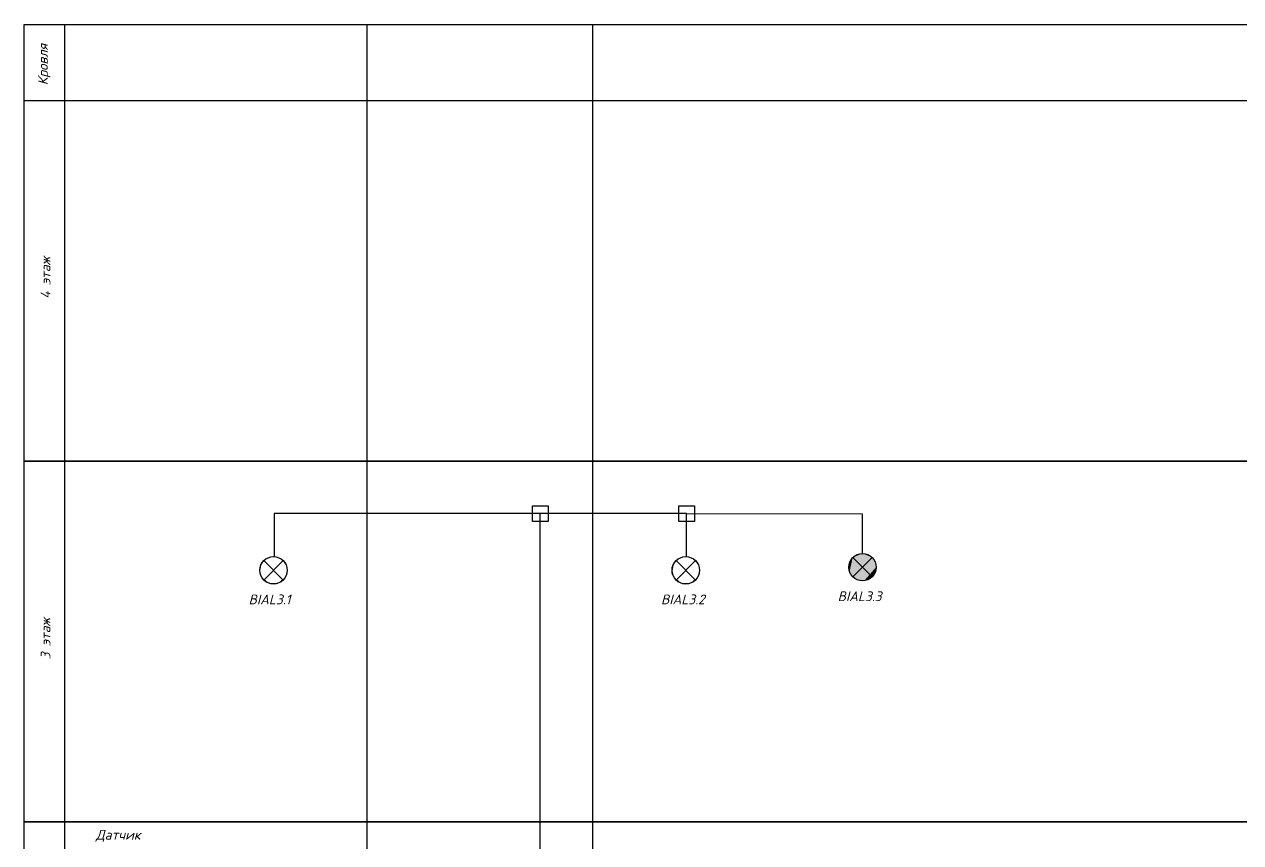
# Model space of a CAD drawing. Extents: x 69291107 to 70108111, y -33487476 to -33099794.
# Drawn here: x 69291107 to 69322173, y -33446476 to -33425584 of the extents above; entities that cross this region are included whole.
import ezdxf

# ---------------------------------------------------------------- set-up
doc = ezdxf.new("R2010")
doc.units = 0
doc.header["$LTSCALE"] = 100
for name, color, linetype in [('PDF _СКС', 1, 'Continuous'), ('PDF _СС_ЗВ_Кабель', 1, 'Continuous'), ('PDF _СС_ЗВ_Оборудование', 1, 'Continuous'), ('PDF _СС_Схема', 7, 'Continuous'), ('PDF _Текст', 7, 'Continuous')]:
    doc.layers.add(name, color=color, linetype=linetype)
doc.layers.add('СС_ЭЧС_Кабель', color=180, linetype='Continuous', lineweight=30)
doc.styles.add('PDF ISOCPEUR', font='isocpeur.ttf')
doc.styles.add('PDF ISOCPEUR Italic', font='isocpeui.ttf')

msp = doc.modelspace()

# ---------------------------------------------------------------- linework, layer by layer
at = {"layer": 'PDF _СКС', "lineweight": 30}
for points in [[(69297222, -33439275), (69297715, -33439771)], [(69297222, -33439771), (69297715, -33439275)], [(69307753, -33439275), (69308248, -33439771)], [(69307753, -33439771), (69308248, -33439275)], [(69312265, -33439198), (69312759, -33439691)], [(69312265, -33439691), (69312759, -33439198)]]:
    msp.add_lwpolyline(points, dxfattribs=at)
for centre in [(69297470, -33439523), (69308000, -33439523), (69312513, -33439443)]:
    msp.add_circle(centre, 350, dxfattribs=at)
at = {"layer": 'PDF _СС_ЗВ_Кабель', "lineweight": 30}
for points in [[(69321476, -33463807), (69322553, -33463807), (69322553, -33456854), (69304284, -33456854), (69304284, -33438076), (69297492, -33438076), (69297492, -33439165)], [(69308023, -33439165), (69308023, -33438076), (69304284, -33438076)], [(69312512, -33439094), (69312512, -33438077)]]:
    msp.add_lwpolyline(points, dxfattribs=at)
for points in [[(69304084, -33437879), (69304483, -33437879), (69304483, -33438276), (69304084, -33438276)], [(69307823, -33437879), (69308222, -33437879), (69308222, -33438276), (69307823, -33438276)]]:
    msp.add_lwpolyline(points, close=True, dxfattribs=at)
at = {"layer": 'PDF _СС_ЗВ_Оборудование', "color": 7, "lineweight": 0, "true_color": 0xffffff}
for points in [[(69312163, -33439444), (69312189, -33439312)], [(69297120, -33439524), (69297146, -33439390)], [(69307651, -33439524), (69307676, -33439390)]]:
    msp.add_lwpolyline(points, dxfattribs=at)
at = {"layer": 'PDF _СС_ЗВ_Оборудование', "lineweight": 30}
for centre in [(69297470, -33439523), (69308000, -33439523), (69312513, -33439445)]:
    msp.add_circle(centre, 349, dxfattribs=at)
at = {"layer": 'PDF _СС_ЗВ_Оборудование', "color": 7, "true_color": 0xffffff, "transparency": 33554559}
for points in [[(69312183, -33439559), (69312265, -33439198), (69312163, -33439444)], [(69312265, -33439198), (69312163, -33439444), (69312189, -33439312)], [(69312236, -33439657), (69312410, -33439111), (69312183, -33439559)], [(69312410, -33439111), (69312183, -33439559), (69312265, -33439198)], [(69312336, -33439746), (69312567, -33439100), (69312236, -33439657)], [(69312567, -33439100), (69312236, -33439657), (69312410, -33439111)], [(69312710, -33439155), (69312336, -33439746), (69312567, -33439100)], [(69312429, -33439784), (69312710, -33439155), (69312336, -33439746)], [(69312816, -33439272), (69312429, -33439784), (69312710, -33439155)], [(69312555, -33439791), (69312816, -33439272), (69312429, -33439784)], [(69312861, -33439444), (69312555, -33439791), (69312816, -33439272)], [(69312678, -33439752), (69312861, -33439444), (69312555, -33439791)], [(69312833, -33439582), (69312678, -33439752), (69312861, -33439444)], [(69312759, -33439691), (69312833, -33439582), (69312678, -33439752)]]:
    msp.add_solid(points, dxfattribs=at)
at = {"layer": 'PDF _СС_Схема', "lineweight": 30}
for points in [[(69291107, -33425584), (69292134, -33425584), (69292134, -33473370), (69291107, -33473370)], [(69291107, -33425584), (69371326, -33425584), (69371326, -33436733), (69291107, -33436733)], [(69299862, -33425584), (69305619, -33425584), (69305619, -33474125), (69299862, -33474125)], [(69291107, -33436733), (69371326, -33436733), (69371377, -33445941), (69291107, -33445941)], [(69291107, -33445941), (69371400, -33445941), (69371400, -33454516), (69291107, -33454516)]]:
    msp.add_lwpolyline(points, close=True, dxfattribs=at)
msp.add_lwpolyline([(69291107, -33427525), (69371326, -33427525)], dxfattribs=at)
at = {"layer": 'СС_ЭЧС_Кабель', "color": 1}
msp.add_lwpolyline([(69308023, -33438076), (69312505, -33438077)], dxfattribs=at)

# ---------------------------------------------------------------- texts
at = {"layer": 'PDF _Текст', "char_height": 249.6, "attachment_point": 7, "rotation": 90, "style": 'PDF ISOCPEUR Italic'}
for s, insert in [('Кровля', (69291775, -33427138)), ('4 этаж', (69291774, -33432590)), ('3 этаж', (69291774, -33441798))]:
    msp.add_mtext(s, dxfattribs=dict(at, insert=insert))
at = {"layer": 'PDF _Текст', "insert": (69296835, -33440391), "char_height": 249.57, "width": 1858.89, "attachment_point": 7, "style": 'PDF ISOCPEUR'}
msp.add_mtext('{\\fISOCPEUR|b0|i1|c204|p34;BIAL3.1}', dxfattribs=at)
at = {"layer": 'PDF _Текст', "attachment_point": 7}
for s, insert, char_height, style in [('{\\fISOCPEUR|b0|i1|c204|p34;BIAL3.2}', (69307368, -33440391), 249.57, 'PDF ISOCPEUR'), ('{\\fISOCPEUR|b0|i1|c204|p34;BIAL3.3}', (69311879, -33440311), 249.57, 'PDF ISOCPEUR'), ('Датчик', (69292933, -33446451), 249.6, 'PDF ISOCPEUR Italic')]:
    msp.add_mtext(s, dxfattribs=dict(at, insert=insert, char_height=char_height, style=style))

doc.saveas('drawing.dxf')
